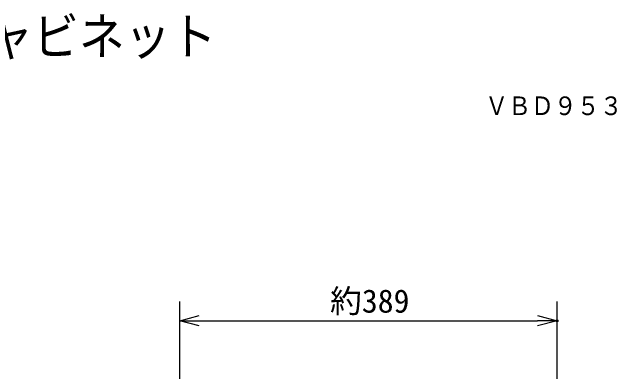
# Model space of a CAD drawing. Units: millimetres, scale not verified. Extents: x -62 to 62, y -116 to 117.
# Drawn here: x 0.1 to 62.5, y 79.5 to 117.3 of the extents above; entities that cross this region are included whole.
import ezdxf
from ezdxf.enums import TextEntityAlignment as Align

# ---------------------------------------------------------------- set-up
doc = ezdxf.new("R2010")
doc.units = ezdxf.units.MM
doc.header["$LTSCALE"] = 0.392256
doc.header["$PDMODE"] = 32
doc.header["$PDSIZE"] = 0.196
for name, color, linetype in [('0-0_MOJI1', 2, 'Continuous'), ('0-1_TOUROKU', 1, 'Continuous'), ('0-2_GAIKEI', 1, 'Continuous'), ('0-3_WAKU', 7, 'Continuous')]:
    doc.layers.add(name, color=color, linetype=linetype)
doc.styles.add('ＭＳ ゴシック', font='')
doc.styles.get('ＭＳ ゴシック').set_extended_font_data('MS Gothic')

# ---------------------------------------------------------------- blocks, each defined once
blk = doc.blocks.new('_OPEN30')
at = {"layer": '0-3_WAKU'}
blk.add_line((0, 0), (-1, 0), dxfattribs=at)
blk.add_lwpolyline([(-1, 0.2679), (0, 0), (-1, -0.2679)], dxfattribs=at)

msp = doc.modelspace()

# ---------------------------------------------------------------- linework, layer by layer
at = {"layer": '0-2_GAIKEI', "color": 3}
for p, q in [((17.4106, 79.5), (17.4106, 87.5)), ((56.3106, 79.5), (56.3106, 87.5)), ((19.4106, 85.5), (54.3106, 85.5))]:
    msp.add_line(p, q, dxfattribs=at)
at = {"layer": '0-3_WAKU'}
msp.add_point((56.3106, 85.5), dxfattribs=at)

# ---------------------------------------------------------------- block references
at = {"layer": '0-2_GAIKEI', "xscale": 2, "yscale": 2, "rotation": 180}
msp.add_blockref('_OPEN30', (17.4106, 85.5), dxfattribs=at)
at = {"layer": '0-2_GAIKEI', "xscale": 2, "yscale": 2}
msp.add_blockref('_OPEN30', (56.3106, 85.5), dxfattribs=at)

# ---------------------------------------------------------------- texts
at = {"layer": '0-0_MOJI1', "style": 'ＭＳ ゴシック', "width": 0.9}
msp.add_text('大型機種増設キャビネット', height=3.848, dxfattribs=at).set_placement((-35.5, 111.7599), align=Align.BOTTOM_LEFT)
at = {"layer": '0-1_TOUROKU', "style": 'ＭＳ ゴシック', "width": 0.9}
msp.add_text('ＶＢＤ９５３', height=1.924, dxfattribs=at).set_placement((48.9, 106.13), align=Align.BOTTOM_LEFT)
at = {"layer": '0-2_GAIKEI', "color": 3, "style": 'ＭＳ ゴシック'}
msp.add_text('約389', height=2.404, dxfattribs=at).set_placement((32.9072, 85.6096), align=Align.BOTTOM_LEFT)

doc.saveas('drawing.dxf')
